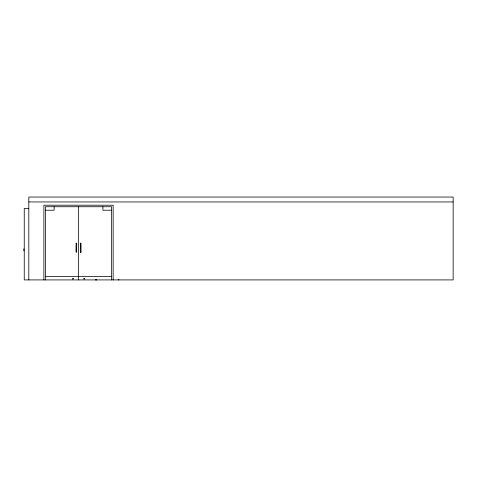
<?xml version="1.0" encoding="UTF-8"?>
<svg xmlns="http://www.w3.org/2000/svg" width="477" height="477" viewBox="0 0 477 477"><rect width="100%" height="100%" fill="white"/><g stroke="black" fill="none" stroke-linecap="round" stroke-linejoin="round"><path stroke-width="0.72" d="M76.01 243.324L76.338 242.996L76.666 243.324L76.666 252.035L76.338 252.363L76.01 252.035L76.105 243.556M80.369 243.324L80.696 242.996L81.024 243.324L81.024 252.035L80.696 252.363L80.369 252.035L80.464 243.556M80.369 252.035L80.696 251.707L81.024 252.035M28.817 201.95L453.15 201.95M28.817 208.473L24.244 208.473L24.244 279.916L453.15 279.916L453.15 197.043L28.817 197.043L28.817 279.916M45.41 210.214L54.122 210.214L54.122 206.732M111.624 210.214L102.913 210.214L102.913 206.732M45.41 276.427L111.624 276.427M113.15 279.916L113.15 205.205L43.884 205.205L43.884 279.916M111.624 279.916L111.624 206.732L45.41 206.732L45.41 279.916M78.514 206.732L78.514 279.916M23.85 248.767L23.85 250.854M96.795 279.796A0.871 0.704 -90 0 1 96.086 279.796M118.988 279.796A0.871 0.871 0 0 1 118.117 279.796M96.026 279.796A0.871 0.704 -90 0 1 95.322 279.796M73.285 278.753L72.981 279.164L72.492 279.009L72.492 278.496L72.981 278.335L73.285 278.753M84.053 278.335L83.749 278.753L84.053 279.164L84.542 279.009L84.542 278.496L84.053 278.335"/></g></svg>
